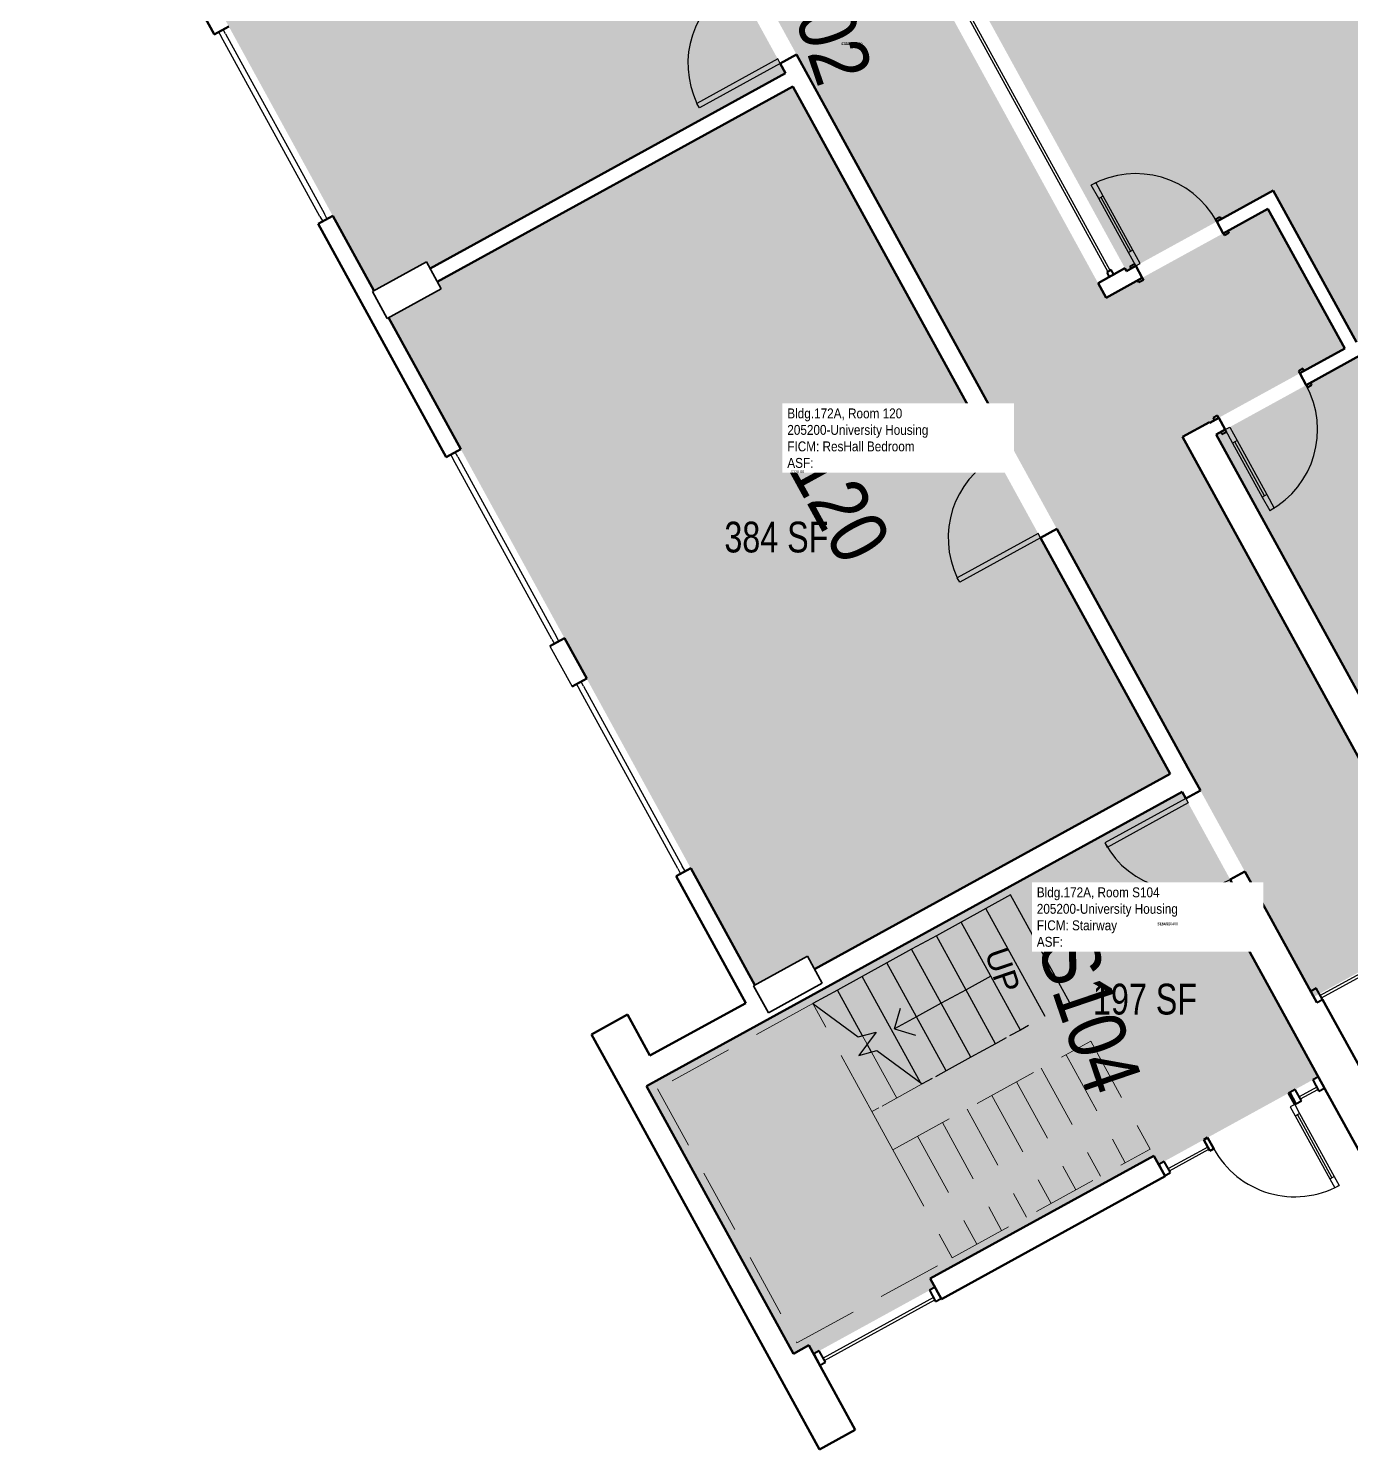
# Model space of a CAD drawing. Header units: inches. Extents: x 69231989 to 69233836, y 27661192 to 27663761.
# Drawn here: x 69232745 to 69233261, y 27661192 to 27661745 of the extents above; entities that cross this region are included whole.
import ezdxf
from ezdxf.enums import TextEntityAlignment as Align

# ---------------------------------------------------------------- set-up
doc = ezdxf.new("R2010")
doc.units = ezdxf.units.IN
doc.header["$LTSCALE"] = 100
doc.header["$MEASUREMENT"] = 0
doc.linetypes.add('DASHED2', pattern=[0.375, 0.25, -0.125])
for name, color, linetype in [('A-COLS', 5, 'CONTINUOUS'), ('A-DOOR', 2, 'CONTINUOUS'), ('A-FLOR', 3, 'CONTINUOUS'), ('A-GLAZ', 1, 'CONTINUOUS'), ('A-IDEN-RNUM', 7, 'CONTINUOUS'), ('A-IDEN-SNUM', 4, 'CONTINUOUS'), ('A-IDEN-VNUM', 4, 'CONTINUOUS'), ('A-WALL', 5, 'CONTINUOUS'), ('AREA-TEXT', 3, 'CONTINUOUS'), ('Rooms-Category-Color', 7, 'CONTINUOUS'), ('Rooms-College-Color', 7, 'CONTINUOUS'), ('Rooms-Department-Color', 7, 'CONTINUOUS'), ('Rooms-Division-Color', 7, 'CONTINUOUS'), ('Rooms-Information', 7, 'CONTINUOUS')]:
    doc.layers.add(name, color=color, linetype=linetype)
doc.styles.add('Arial', font='arial.ttf')
doc.styles.add('CP_AREA', font='arial.ttf', dxfattribs={"height": 15})
doc.styles.add('CP_ROOMSNUMBER', font='arial.ttf', dxfattribs={"height": 1})
doc.styles.add('CP_ROOMVNUMBER', font='arial.ttf', dxfattribs={"width": 0.85, "height": 0.075})

msp = doc.modelspace()

# ---------------------------------------------------------------- hatches: boundary and pattern name
at = {"layer": 'Rooms-Category-Color', "true_color": 0xadadad}
for points in [[(69232797.9, 27662309.76), (69232745.27, 27662280.86), (69232748.05, 27662275.8), (69232822.33, 27662140.47), (69232897.64, 27662003.28), (69232961.21, 27661887.46), (69233048.25, 27661728.9), (69233196.66, 27661458.53), (69233197.17, 27661457.6), (69233198.74, 27661454.75), (69233228.16, 27661401.15), (69233228.16, 27661401.15), (69233232.95, 27661392.42), (69233246.36, 27661368), (69233246.92, 27661368.31), (69233299.11, 27661396.96), (69233195.32, 27661586.04), (69233258.43, 27661620.68), (69233228.51, 27661675.19), (69233165.39, 27661640.54), (69233103.92, 27661752.52), (69233103.81, 27661752.46), (69233098.04, 27661762.98), (69233103.41, 27661765.93), (69233376.05, 27661915.58), (69233381.42, 27661918.53), (69233387.19, 27661908.01), (69233387.08, 27661907.95), (69233476.83, 27661744.44), (69233478.34, 27661741.7), (69233478.34, 27661741.7), (69233479.73, 27661739.16), (69233582.26, 27661552.38), (69233634.96, 27661581.31), (69233617.86, 27661612.47), (69233617.87, 27661612.47), (69233587.59, 27661667.64), (69233500.43, 27661826.42), (69233436.97, 27661942.02), (69233349.82, 27662100.8), (69233286.06, 27662216.95), (69233210.75, 27662354.14), (69233134.03, 27662493.92), (69233100.07, 27662475.28), (69233081.59, 27662465.14), (69233086.43, 27662456.32), (69233114.79, 27662404.66), (69233114.82, 27662404.61), (69233116.06, 27662402.3), (69233134.87, 27662368.01), (69233136.13, 27662365.71), (69233136.16, 27662365.66), (69233192.54, 27662262.95), (69233193.83, 27662260.59), (69233193.8, 27662260.57), (69233291.62, 27662082.25), (69233291.62, 27662082.25), (69233306.29, 27662055.51), (69233301.04, 27662052.63), (69233304.06, 27662047.13), (69233329.3, 27662001.15), (69233332.32, 27661995.65), (69233338.81, 27661996.21), (69233352.55, 27661971.15), (69233289.01, 27661936.27), (69233286.71, 27661935.01), (69233135.34, 27661851.92), (69233132.44, 27661850.33), (69233069.16, 27661815.59), (69233055.73, 27661840.05), (69233053.7, 27661843.85), (69233051.16, 27661848.48), (69233023.18, 27661899.46), (69233007.99, 27661927.13), (69233007.94, 27661927.11), (69232909.6, 27662106.27), (69232909.02, 27662107.32), (69232802.89, 27662300.68)], [(69233195.08, 27661447.9), (69233194.37, 27661447.51), (69233055.8, 27661371.45), (69233032.46, 27661358.64), (69232986.27, 27661333.28), (69233043.52, 27661228.98), (69233049.55, 27661232.29), (69233051.41, 27661228.89), (69233098.75, 27661254.87), (69233096.89, 27661258.27), (69233184.07, 27661306.12), (69233185.93, 27661302.73), (69233248.17, 27661336.9), (69233236.05, 27661358.97), (69233235.83, 27661359.37), (69233221.22, 27661385.99), (69233221.22, 27661385.99), (69233216.43, 27661394.72), (69233222.46, 27661398.03)]]:
    msp.add_hatch(color=253, dxfattribs=at).paths.add_polyline_path(points)
at = {"layer": 'Rooms-Category-Color', "true_color": 0x728ef3}
for points in [[(69233376.56, 27661902.17), (69233114.44, 27661758.29), (69233173.39, 27661650.91), (69233230.59, 27661682.31), (69233263.03, 27661623.21), (69233467.61, 27661735.5), (69233467.95, 27661735.69)], [(69232820.44, 27661751.65), (69232879.93, 27661643.28), (69232900.42, 27661654.53), (69232901.86, 27661651.9), (69233040.48, 27661727.99), (69232956.27, 27661881.4), (69232879.6, 27661839.31), (69232902.88, 27661796.91)], [(69233614.17, 27661476.58), (69233576.01, 27661546.1), (69233572.96, 27661544.38), (69233571.74, 27661546.61), (69233470.48, 27661731.09), (69233469.63, 27661730.62), (69233468.56, 27661730.03), (69233263.26, 27661617.34), (69233263.26, 27661617.34), (69233208.36, 27661587.21), (69233309.63, 27661402.73), (69233310.83, 27661400.54), (69233307.77, 27661398.85), (69233345.92, 27661329.33)], [(69232885.7, 27661632.76), (69233028.51, 27661372.59), (69233049, 27661383.84), (69233051.71, 27661378.9), (69233190.33, 27661454.99), (69233043.31, 27661722.84), (69232904.69, 27661646.75), (69232906.19, 27661644.01)]]:
    msp.add_hatch(color=171, dxfattribs=at).paths.add_polyline_path(points)
at = {"layer": 'Rooms-College-Color', "true_color": 0xadadad}
for points in [[(69232797.9, 27662309.76), (69232745.27, 27662280.86), (69232748.05, 27662275.8), (69232822.33, 27662140.47), (69232897.64, 27662003.28), (69232961.21, 27661887.46), (69233048.25, 27661728.9), (69233196.66, 27661458.53), (69233197.17, 27661457.6), (69233198.74, 27661454.75), (69233228.16, 27661401.15), (69233228.16, 27661401.15), (69233232.95, 27661392.42), (69233246.36, 27661368), (69233246.92, 27661368.31), (69233299.11, 27661396.96), (69233195.32, 27661586.04), (69233258.43, 27661620.68), (69233228.51, 27661675.19), (69233165.39, 27661640.54), (69233103.92, 27661752.52), (69233103.81, 27661752.46), (69233098.04, 27661762.98), (69233103.41, 27661765.93), (69233376.05, 27661915.58), (69233381.42, 27661918.53), (69233387.19, 27661908.01), (69233387.08, 27661907.95), (69233476.83, 27661744.44), (69233478.34, 27661741.7), (69233478.34, 27661741.7), (69233479.73, 27661739.16), (69233582.26, 27661552.38), (69233634.96, 27661581.31), (69233617.86, 27661612.47), (69233617.87, 27661612.47), (69233587.59, 27661667.64), (69233500.43, 27661826.42), (69233436.97, 27661942.02), (69233349.82, 27662100.8), (69233286.06, 27662216.95), (69233210.75, 27662354.14), (69233134.03, 27662493.92), (69233100.07, 27662475.28), (69233081.59, 27662465.14), (69233086.43, 27662456.32), (69233114.79, 27662404.66), (69233114.82, 27662404.61), (69233116.06, 27662402.3), (69233134.87, 27662368.01), (69233136.13, 27662365.71), (69233136.16, 27662365.66), (69233192.54, 27662262.95), (69233193.83, 27662260.59), (69233193.8, 27662260.57), (69233291.62, 27662082.25), (69233291.62, 27662082.25), (69233306.29, 27662055.51), (69233301.04, 27662052.63), (69233304.06, 27662047.13), (69233329.3, 27662001.15), (69233332.32, 27661995.65), (69233338.81, 27661996.21), (69233352.55, 27661971.15), (69233289.01, 27661936.27), (69233286.71, 27661935.01), (69233135.34, 27661851.92), (69233132.44, 27661850.33), (69233069.16, 27661815.59), (69233055.73, 27661840.05), (69233053.7, 27661843.85), (69233051.16, 27661848.48), (69233023.18, 27661899.46), (69233007.99, 27661927.13), (69233007.94, 27661927.11), (69232909.6, 27662106.27), (69232909.02, 27662107.32), (69232802.89, 27662300.68)], [(69233376.56, 27661902.17), (69233114.44, 27661758.29), (69233173.39, 27661650.91), (69233230.59, 27661682.31), (69233263.03, 27661623.21), (69233467.61, 27661735.5), (69233467.95, 27661735.69)], [(69232820.44, 27661751.65), (69232879.93, 27661643.28), (69232900.42, 27661654.53), (69232901.86, 27661651.9), (69233040.48, 27661727.99), (69232956.27, 27661881.4), (69232879.6, 27661839.31), (69232902.88, 27661796.91)], [(69233614.17, 27661476.58), (69233576.01, 27661546.1), (69233572.96, 27661544.38), (69233571.74, 27661546.61), (69233470.48, 27661731.09), (69233469.63, 27661730.62), (69233468.56, 27661730.03), (69233263.26, 27661617.34), (69233263.26, 27661617.34), (69233208.36, 27661587.21), (69233309.63, 27661402.73), (69233310.83, 27661400.54), (69233307.77, 27661398.85), (69233345.92, 27661329.33)], [(69232885.7, 27661632.76), (69233028.51, 27661372.59), (69233049, 27661383.84), (69233051.71, 27661378.9), (69233190.33, 27661454.99), (69233043.31, 27661722.84), (69232904.69, 27661646.75), (69232906.19, 27661644.01)], [(69233195.08, 27661447.9), (69233194.37, 27661447.51), (69233055.8, 27661371.45), (69233032.46, 27661358.64), (69232986.27, 27661333.28), (69233043.52, 27661228.98), (69233049.55, 27661232.29), (69233051.41, 27661228.89), (69233098.75, 27661254.87), (69233096.89, 27661258.27), (69233184.07, 27661306.12), (69233185.93, 27661302.73), (69233248.17, 27661336.9), (69233236.05, 27661358.97), (69233235.83, 27661359.37), (69233221.22, 27661385.99), (69233221.22, 27661385.99), (69233216.43, 27661394.72), (69233222.46, 27661398.03)]]:
    msp.add_hatch(color=253, dxfattribs=at).paths.add_polyline_path(points)
at = {"layer": 'Rooms-Department-Color', "true_color": 0xacacac}
for points in [[(69232797.9, 27662309.76), (69232745.27, 27662280.86), (69232748.05, 27662275.8), (69232822.33, 27662140.47), (69232897.64, 27662003.28), (69232961.21, 27661887.46), (69233048.25, 27661728.9), (69233196.66, 27661458.53), (69233197.17, 27661457.6), (69233198.74, 27661454.75), (69233228.16, 27661401.15), (69233228.16, 27661401.15), (69233232.95, 27661392.42), (69233246.36, 27661368), (69233246.92, 27661368.31), (69233299.11, 27661396.96), (69233195.32, 27661586.04), (69233258.43, 27661620.68), (69233228.51, 27661675.19), (69233165.39, 27661640.54), (69233103.92, 27661752.52), (69233103.81, 27661752.46), (69233098.04, 27661762.98), (69233103.41, 27661765.93), (69233376.05, 27661915.58), (69233381.42, 27661918.53), (69233387.19, 27661908.01), (69233387.08, 27661907.95), (69233476.83, 27661744.44), (69233478.34, 27661741.7), (69233478.34, 27661741.7), (69233479.73, 27661739.16), (69233582.26, 27661552.38), (69233634.96, 27661581.31), (69233617.86, 27661612.47), (69233617.87, 27661612.47), (69233587.59, 27661667.64), (69233500.43, 27661826.42), (69233436.97, 27661942.02), (69233349.82, 27662100.8), (69233286.06, 27662216.95), (69233210.75, 27662354.14), (69233134.03, 27662493.92), (69233100.07, 27662475.28), (69233081.59, 27662465.14), (69233086.43, 27662456.32), (69233114.79, 27662404.66), (69233114.82, 27662404.61), (69233116.06, 27662402.3), (69233134.87, 27662368.01), (69233136.13, 27662365.71), (69233136.16, 27662365.66), (69233192.54, 27662262.95), (69233193.83, 27662260.59), (69233193.8, 27662260.57), (69233291.62, 27662082.25), (69233291.62, 27662082.25), (69233306.29, 27662055.51), (69233301.04, 27662052.63), (69233304.06, 27662047.13), (69233329.3, 27662001.15), (69233332.32, 27661995.65), (69233338.81, 27661996.21), (69233352.55, 27661971.15), (69233289.01, 27661936.27), (69233286.71, 27661935.01), (69233135.34, 27661851.92), (69233132.44, 27661850.33), (69233069.16, 27661815.59), (69233055.73, 27661840.05), (69233053.7, 27661843.85), (69233051.16, 27661848.48), (69233023.18, 27661899.46), (69233007.99, 27661927.13), (69233007.94, 27661927.11), (69232909.6, 27662106.27), (69232909.02, 27662107.32), (69232802.89, 27662300.68)], [(69233195.08, 27661447.9), (69233194.37, 27661447.51), (69233055.8, 27661371.45), (69233032.46, 27661358.64), (69232986.27, 27661333.28), (69233043.52, 27661228.98), (69233049.55, 27661232.29), (69233051.41, 27661228.89), (69233098.75, 27661254.87), (69233096.89, 27661258.27), (69233184.07, 27661306.12), (69233185.93, 27661302.73), (69233248.17, 27661336.9), (69233236.05, 27661358.97), (69233235.83, 27661359.37), (69233221.22, 27661385.99), (69233221.22, 27661385.99), (69233216.43, 27661394.72), (69233222.46, 27661398.03)]]:
    msp.add_hatch(color=253, dxfattribs=at).paths.add_polyline_path(points)
at = {"layer": 'Rooms-Department-Color', "true_color": 0x604aed}
for points in [[(69233376.56, 27661902.17), (69233114.44, 27661758.29), (69233173.39, 27661650.91), (69233230.59, 27661682.31), (69233263.03, 27661623.21), (69233467.61, 27661735.5), (69233467.95, 27661735.69)], [(69232820.44, 27661751.65), (69232879.93, 27661643.28), (69232900.42, 27661654.53), (69232901.86, 27661651.9), (69233040.48, 27661727.99), (69232956.27, 27661881.4), (69232879.6, 27661839.31), (69232902.88, 27661796.91)], [(69233614.17, 27661476.58), (69233576.01, 27661546.1), (69233572.96, 27661544.38), (69233571.74, 27661546.61), (69233470.48, 27661731.09), (69233469.63, 27661730.62), (69233468.56, 27661730.03), (69233263.26, 27661617.34), (69233263.26, 27661617.34), (69233208.36, 27661587.21), (69233309.63, 27661402.73), (69233310.83, 27661400.54), (69233307.77, 27661398.85), (69233345.92, 27661329.33)], [(69232885.7, 27661632.76), (69233028.51, 27661372.59), (69233049, 27661383.84), (69233051.71, 27661378.9), (69233190.33, 27661454.99), (69233043.31, 27661722.84), (69232904.69, 27661646.75), (69232906.19, 27661644.01)]]:
    msp.add_hatch(color=173, dxfattribs=at).paths.add_polyline_path(points)
at = {"layer": 'Rooms-Division-Color', "true_color": 0xadadad}
for points in [[(69232797.9, 27662309.76), (69232745.27, 27662280.86), (69232748.05, 27662275.8), (69232822.33, 27662140.47), (69232897.64, 27662003.28), (69232961.21, 27661887.46), (69233048.25, 27661728.9), (69233196.66, 27661458.53), (69233197.17, 27661457.6), (69233198.74, 27661454.75), (69233228.16, 27661401.15), (69233228.16, 27661401.15), (69233232.95, 27661392.42), (69233246.36, 27661368), (69233246.92, 27661368.31), (69233299.11, 27661396.96), (69233195.32, 27661586.04), (69233258.43, 27661620.68), (69233228.51, 27661675.19), (69233165.39, 27661640.54), (69233103.92, 27661752.52), (69233103.81, 27661752.46), (69233098.04, 27661762.98), (69233103.41, 27661765.93), (69233376.05, 27661915.58), (69233381.42, 27661918.53), (69233387.19, 27661908.01), (69233387.08, 27661907.95), (69233476.83, 27661744.44), (69233478.34, 27661741.7), (69233478.34, 27661741.7), (69233479.73, 27661739.16), (69233582.26, 27661552.38), (69233634.96, 27661581.31), (69233617.86, 27661612.47), (69233617.87, 27661612.47), (69233587.59, 27661667.64), (69233500.43, 27661826.42), (69233436.97, 27661942.02), (69233349.82, 27662100.8), (69233286.06, 27662216.95), (69233210.75, 27662354.14), (69233134.03, 27662493.92), (69233100.07, 27662475.28), (69233081.59, 27662465.14), (69233086.43, 27662456.32), (69233114.79, 27662404.66), (69233114.82, 27662404.61), (69233116.06, 27662402.3), (69233134.87, 27662368.01), (69233136.13, 27662365.71), (69233136.16, 27662365.66), (69233192.54, 27662262.95), (69233193.83, 27662260.59), (69233193.8, 27662260.57), (69233291.62, 27662082.25), (69233291.62, 27662082.25), (69233306.29, 27662055.51), (69233301.04, 27662052.63), (69233304.06, 27662047.13), (69233329.3, 27662001.15), (69233332.32, 27661995.65), (69233338.81, 27661996.21), (69233352.55, 27661971.15), (69233289.01, 27661936.27), (69233286.71, 27661935.01), (69233135.34, 27661851.92), (69233132.44, 27661850.33), (69233069.16, 27661815.59), (69233055.73, 27661840.05), (69233053.7, 27661843.85), (69233051.16, 27661848.48), (69233023.18, 27661899.46), (69233007.99, 27661927.13), (69233007.94, 27661927.11), (69232909.6, 27662106.27), (69232909.02, 27662107.32), (69232802.89, 27662300.68)], [(69233195.08, 27661447.9), (69233194.37, 27661447.51), (69233055.8, 27661371.45), (69233032.46, 27661358.64), (69232986.27, 27661333.28), (69233043.52, 27661228.98), (69233049.55, 27661232.29), (69233051.41, 27661228.89), (69233098.75, 27661254.87), (69233096.89, 27661258.27), (69233184.07, 27661306.12), (69233185.93, 27661302.73), (69233248.17, 27661336.9), (69233236.05, 27661358.97), (69233235.83, 27661359.37), (69233221.22, 27661385.99), (69233221.22, 27661385.99), (69233216.43, 27661394.72), (69233222.46, 27661398.03)]]:
    msp.add_hatch(color=253, dxfattribs=at).paths.add_polyline_path(points)
at = {"layer": 'Rooms-Division-Color', "true_color": 0x604aed}
for points in [[(69233376.56, 27661902.17), (69233114.44, 27661758.29), (69233173.39, 27661650.91), (69233230.59, 27661682.31), (69233263.03, 27661623.21), (69233467.61, 27661735.5), (69233467.95, 27661735.69)], [(69232820.44, 27661751.65), (69232879.93, 27661643.28), (69232900.42, 27661654.53), (69232901.86, 27661651.9), (69233040.48, 27661727.99), (69232956.27, 27661881.4), (69232879.6, 27661839.31), (69232902.88, 27661796.91)], [(69233614.17, 27661476.58), (69233576.01, 27661546.1), (69233572.96, 27661544.38), (69233571.74, 27661546.61), (69233470.48, 27661731.09), (69233469.63, 27661730.62), (69233468.56, 27661730.03), (69233263.26, 27661617.34), (69233263.26, 27661617.34), (69233208.36, 27661587.21), (69233309.63, 27661402.73), (69233310.83, 27661400.54), (69233307.77, 27661398.85), (69233345.92, 27661329.33)], [(69232885.7, 27661632.76), (69233028.51, 27661372.59), (69233049, 27661383.84), (69233051.71, 27661378.9), (69233190.33, 27661454.99), (69233043.31, 27661722.84), (69232904.69, 27661646.75), (69232906.19, 27661644.01)]]:
    msp.add_hatch(color=173, dxfattribs=at).paths.add_polyline_path(points)

# ---------------------------------------------------------------- linework, layer by layer
at = {"layer": 'A-COLS', "lineweight": 35}
for p, q in [((69232879.38, 27661642.98), (69232900.42, 27661654.53)), ((69232900.42, 27661654.53), (69232906.19, 27661644.01)), ((69232885.15, 27661632.46), (69232879.38, 27661642.98)), ((69232906.19, 27661644.01), (69232885.15, 27661632.46)), ((69233027.97, 27661372.29), (69233049, 27661383.84)), ((69233049, 27661383.84), (69233054.78, 27661373.32)), ((69233033.74, 27661361.77), (69233027.97, 27661372.29)), ((69233054.78, 27661373.32), (69233033.74, 27661361.77))]:
    msp.add_line(p, q, dxfattribs=at)
at = {"layer": 'A-DOOR'}
for p, q in [((69233037.41, 27661733.57), (69233005.9, 27661716.28)), ((69233038.38, 27661731.82), (69233006.87, 27661714.53)), ((69233038.38, 27661731.82), (69233037.41, 27661733.57)), ((69233006.87, 27661714.53), (69233005.9, 27661716.28)), ((69233159.66, 27661684.45), (69233161.41, 27661685.41)), ((69233162.54, 27661679.19), (69233159.66, 27661684.45)), ((69233164.3, 27661680.15), (69233161.41, 27661685.41)), ((69233164.3, 27661680.15), (69233162.54, 27661679.19)), ((69233175.85, 27661659.11), (69233164.3, 27661680.15)), ((69233174.09, 27661658.15), (69233162.54, 27661679.19)), ((69233163.42, 27661679.67), (69233174.97, 27661658.63)), ((69233175.85, 27661659.11), (69233174.09, 27661658.15)), ((69233176.98, 27661652.89), (69233174.09, 27661658.15)), ((69233178.73, 27661653.85), (69233175.85, 27661659.11)), ((69233176.98, 27661652.89), (69233178.73, 27661653.85)), ((69233211.87, 27661589.13), (69233213.62, 27661590.1)), ((69233211.87, 27661589.13), (69233214.76, 27661583.87)), ((69233213.62, 27661590.1), (69233216.51, 27661584.84)), ((69233216.51, 27661584.84), (69233214.76, 27661583.87)), ((69233214.76, 27661583.87), (69233226.3, 27661562.83)), ((69233227.18, 27661563.32), (69233215.63, 27661584.35)), ((69233216.51, 27661584.84), (69233228.06, 27661563.8)), ((69233228.06, 27661563.8), (69233226.3, 27661562.83)), ((69233228.06, 27661563.8), (69233230.94, 27661558.54)), ((69233226.3, 27661562.83), (69233229.19, 27661557.57)), ((69233229.19, 27661557.57), (69233230.94, 27661558.54)), ((69233138.91, 27661548.67), (69233107.4, 27661531.37)), ((69233139.87, 27661546.91), (69233138.91, 27661548.67)), ((69233139.87, 27661546.91), (69233108.36, 27661529.62)), ((69233108.36, 27661529.62), (69233107.4, 27661531.37)), ((69233196.47, 27661445.36), (69233164.92, 27661428.04)), ((69233197.44, 27661443.61), (69233165.88, 27661426.29)), ((69233196.47, 27661445.36), (69233197.44, 27661443.61)), ((69233164.92, 27661428.04), (69233165.88, 27661426.29)), ((69233238.96, 27661326.14), (69233237.21, 27661325.18)), ((69233238.96, 27661326.14), (69233240.88, 27661322.63)), ((69233237.21, 27661325.18), (69233239.13, 27661321.67)), ((69233239.13, 27661321.67), (69233240.88, 27661322.63)), ((69233239.13, 27661321.67), (69233252.6, 27661297.13)), ((69233253.48, 27661297.61), (69233240.01, 27661322.15)), ((69233240.88, 27661322.63), (69233254.36, 27661298.09)), ((69233252.6, 27661297.13), (69233254.36, 27661298.09)), ((69233254.36, 27661298.09), (69233256.28, 27661294.58)), ((69233252.6, 27661297.13), (69233254.53, 27661293.62)), ((69233256.28, 27661294.58), (69233254.53, 27661293.62))]:
    msp.add_line(p, q, dxfattribs=at)
at = {"layer": 'A-DOOR', "lineweight": 40}
for p, q in [((69233208.06, 27661671.09), (69233209.81, 27661672.05)), ((69233208.54, 27661670.21), (69233208.06, 27661671.09)), ((69233209.81, 27661672.05), (69233210.29, 27661671.17)), ((69233211.55, 27661664.73), (69233211.06, 27661665.61)), ((69233213.3, 27661665.69), (69233211.55, 27661664.73)), ((69233212.82, 27661666.57), (69233213.3, 27661665.69)), ((69233174.75, 27661652.8), (69233176.5, 27661653.76)), ((69233175.23, 27661651.93), (69233174.75, 27661652.8)), ((69233176.5, 27661653.76), (69233176.98, 27661652.89)), ((69233178.23, 27661646.45), (69233177.75, 27661647.32)), ((69233179.99, 27661647.41), (69233178.23, 27661646.45)), ((69233179.51, 27661648.29), (69233179.99, 27661647.41)), ((69233242.17, 27661612.9), (69233240.42, 27661611.93)), ((69233240.42, 27661611.93), (69233240.9, 27661611.06)), ((69233242.65, 27661612.02), (69233242.17, 27661612.9)), ((69233243.43, 27661606.46), (69233243.91, 27661605.58)), ((69233243.91, 27661605.58), (69233245.66, 27661606.54)), ((69233245.66, 27661606.54), (69233245.18, 27661607.42)), ((69233208.86, 27661594.61), (69233207.11, 27661593.65)), ((69233207.11, 27661593.65), (69233207.59, 27661592.77)), ((69233209.34, 27661593.74), (69233208.86, 27661594.61)), ((69233210.12, 27661588.17), (69233210.6, 27661587.29)), ((69233210.6, 27661587.29), (69233212.35, 27661588.26)), ((69233212.35, 27661588.26), (69233211.87, 27661589.13))]:
    msp.add_line(p, q, dxfattribs=at)
at = {"layer": 'A-DOOR', "lineweight": 25}
for centre, start, end in [((69233038.38, 27661731.82), 118.7628, 205.5781), ((69233176.98, 27661652.89), 28.7634, 118.7634), ((69233211.87, 27661589.13), 298.7623, 28.7623), ((69233139.87, 27661546.91), 118.7628, 205.5781), ((69233196.47, 27661445.36), 208.7623, 298.7623), ((69233238.96, 27661326.14), 208.7628, 298.7628)]:
    msp.add_arc(centre, 36, start, end, dxfattribs=at)
at = {"layer": 'A-FLOR'}
for p, q in [((69233128.18, 27661407.75), (69233118.53, 27661402.46)), ((69233151.27, 27661365.67), (69233128.18, 27661407.75)), ((69233118.53, 27661402.46), (69233108.89, 27661397.17)), ((69233141.63, 27661360.38), (69233118.53, 27661402.46)), ((69233108.89, 27661397.17), (69233099.25, 27661391.87)), ((69233131.99, 27661355.09), (69233108.89, 27661397.17)), ((69233089.61, 27661386.58), (69233079.96, 27661381.29)), ((69233099.25, 27661391.87), (69233089.61, 27661386.58)), ((69233112.7, 27661344.5), (69233089.61, 27661386.58)), ((69233122.35, 27661349.8), (69233099.25, 27661391.87)), ((69233079.96, 27661381.29), (69233070.32, 27661375.99)), ((69233103.06, 27661339.21), (69233079.96, 27661381.29)), ((69233070.32, 27661375.99), (69233060.68, 27661370.7)), ((69233093.02, 27661334.64), (69233070.32, 27661375.99)), ((69233120.44, 27661376.13), (69233110.8, 27661370.83)), ((69233060.68, 27661370.7), (69233051.04, 27661365.41)), ((69233070.46, 27661352.87), (69233060.68, 27661370.7)), ((69233110.8, 27661370.83), (69233101.15, 27661365.54)), ((69233051.04, 27661365.41), (69233068.76, 27661352.41)), ((69233101.15, 27661365.54), (69233091.51, 27661360.25)), ((69233082.91, 27661355.53), (69233085.29, 27661363.68)), ((69233091.51, 27661360.25), (69233082.91, 27661355.53)), ((69233068.76, 27661352.41), (69233075.72, 27661354.29)), ((69233075.72, 27661354.29), (69233069.07, 27661345.22)), ((69233082.91, 27661355.53), (69233091.06, 27661353.16)), ((69233131.99, 27661355.09), (69233127.82, 27661352.8)), ((69233135.14, 27661356.82), (69233131.99, 27661355.09)), ((69233073.94, 27661346.53), (69233072.27, 27661349.58)), ((69233122.35, 27661349.8), (69233112.7, 27661344.5)), ((69233126.51, 27661352.08), (69233122.35, 27661349.8)), ((69233069.07, 27661345.22), (69233076.02, 27661347.09)), ((69233076.02, 27661347.09), (69233093.75, 27661334.1)), ((69233112.7, 27661344.5), (69233103.06, 27661339.21)), ((69233103.06, 27661339.21), (69233098.9, 27661336.92)), ((69233097.58, 27661336.2), (69233093.75, 27661334.1))]:
    msp.add_line(p, q, dxfattribs=at)
at = {"layer": 'A-FLOR', "linetype": 'DASHED2', "lineweight": 5}
for p, q in [((69233051.04, 27661365.41), (69232990.55, 27661332.21)), ((69233074.13, 27661323.33), (69233051.04, 27661365.41)), ((69233072.27, 27661349.58), (69233070.46, 27661352.87)), ((69233082.3, 27661308.44), (69233159.45, 27661350.79)), ((69233159.45, 27661350.79), (69233182.54, 27661308.71)), ((69233083.77, 27661328.62), (69233073.94, 27661346.53)), ((69233149.8, 27661345.49), (69233172.9, 27661303.42)), ((69233140.16, 27661340.2), (69233163.26, 27661298.12)), ((69232990.55, 27661332.21), (69233044.91, 27661233.16)), ((69233093.75, 27661334.1), (69233078.08, 27661325.5)), ((69233093.42, 27661333.92), (69233093.02, 27661334.64)), ((69233130.52, 27661334.91), (69233153.61, 27661292.83)), ((69233120.87, 27661329.62), (69233143.97, 27661287.54)), ((69233076.76, 27661324.77), (69233074.13, 27661323.33)), ((69233082.3, 27661308.44), (69233074.13, 27661323.33)), ((69233111.23, 27661324.32), (69233134.33, 27661282.24)), ((69233101.59, 27661319.03), (69233124.69, 27661276.95)), ((69233091.95, 27661313.74), (69233115.04, 27661271.66)), ((69233082.3, 27661308.44), (69233105.4, 27661266.37)), ((69233105.4, 27661266.37), (69233182.54, 27661308.71)), ((69233044.91, 27661233.16), (69233105.4, 27661266.37))]:
    msp.add_line(p, q, dxfattribs=at)
at = {"layer": 'A-GLAZ'}
for p, q in [((69233109.72, 27661753.42), (69233128.2, 27661719.75)), ((69233129.07, 27661720.23), (69233110.59, 27661753.9)), ((69232819.44, 27661744.12), (69232820.41, 27661742.37)), ((69232830.03, 27661724.83), (69232820.41, 27661742.37)), ((69232822.16, 27661743.33), (69232821.2, 27661745.08)), ((69232822.16, 27661743.33), (69232831.78, 27661725.8)), ((69232849.28, 27661689.77), (69232830.03, 27661724.83)), ((69232831.78, 27661725.8), (69232851.03, 27661690.73)), ((69233128.2, 27661719.75), (69233147.64, 27661684.32)), ((69233148.52, 27661684.8), (69233129.07, 27661720.23)), ((69232858.9, 27661672.24), (69232849.28, 27661689.77)), ((69232851.03, 27661690.73), (69232860.65, 27661673.2)), ((69233147.64, 27661684.32), (69233166.13, 27661650.65)), ((69233167, 27661651.13), (69233148.52, 27661684.8)), ((69232858.9, 27661672.24), (69232859.86, 27661670.48)), ((69232861.62, 27661671.44), (69232860.65, 27661673.2)), ((69233166.13, 27661650.65), (69233167, 27661651.13)), ((69232912.62, 27661578.53), (69232911.66, 27661580.28)), ((69232909.9, 27661579.32), (69232910.86, 27661577.57)), ((69232920.49, 27661560.03), (69232910.86, 27661577.57)), ((69232912.62, 27661578.53), (69232922.24, 27661561)), ((69232939.74, 27661524.97), (69232920.49, 27661560.03)), ((69232922.24, 27661561), (69232941.49, 27661525.93)), ((69232949.36, 27661507.44), (69232939.74, 27661524.97)), ((69232941.49, 27661525.93), (69232951.11, 27661508.4)), ((69232952.08, 27661506.65), (69232951.11, 27661508.4)), ((69232949.36, 27661507.44), (69232950.32, 27661505.68)), ((69232958.98, 27661489.91), (69232959.95, 27661488.15)), ((69232969.57, 27661470.62), (69232959.95, 27661488.15)), ((69232961.7, 27661489.11), (69232960.74, 27661490.87)), ((69232961.7, 27661489.11), (69232971.32, 27661471.58)), ((69232988.82, 27661435.55), (69232969.57, 27661470.62)), ((69232971.32, 27661471.58), (69232990.57, 27661436.52)), ((69232990.57, 27661436.52), (69233000.19, 27661418.99)), ((69232998.44, 27661418.02), (69232988.82, 27661435.55)), ((69232998.44, 27661418.02), (69232999.4, 27661416.27)), ((69233001.16, 27661417.23), (69233000.19, 27661418.99)), ((69233297.28, 27661395.09), (69233248.91, 27661368.54)), ((69233249.39, 27661367.67), (69233297.76, 27661394.22)), ((69233248.91, 27661368.54), (69233249.39, 27661367.67)), ((69233247.54, 27661332.85), (69233240.75, 27661329.12)), ((69233241.23, 27661328.24), (69233248.02, 27661331.97)), ((69233248.02, 27661331.97), (69233247.54, 27661332.85)), ((69233240.75, 27661329.12), (69233241.23, 27661328.24)), ((69233205.03, 27661309.51), (69233189.68, 27661301.09)), ((69233205.51, 27661308.63), (69233205.03, 27661309.51)), ((69233190.17, 27661300.21), (69233205.51, 27661308.63)), ((69233189.68, 27661301.09), (69233190.17, 27661300.21)), ((69233098.12, 27661250.82), (69233055.17, 27661227.24)), ((69233055.65, 27661226.37), (69233098.6, 27661249.94)), ((69233098.6, 27661249.94), (69233098.12, 27661250.82)), ((69233055.17, 27661227.24), (69233055.65, 27661226.37))]:
    msp.add_line(p, q, dxfattribs=at)
at = {"layer": 'A-GLAZ', "lineweight": 40, "extrusion": (0, 0, -1)}
for p, q in [((69233167.44, 27661651.37), (69233165.69, 27661650.41)), ((69233165.69, 27661650.41), (69233166.65, 27661648.66)), ((69233166.65, 27661648.66), (69233168.4, 27661649.62)), ((69233168.4, 27661649.62), (69233167.44, 27661651.37)), ((69233247.34, 27661371.39), (69233245.15, 27661370.19)), ((69233245.15, 27661370.19), (69233247.56, 27661365.81)), ((69233249.75, 27661367.01), (69233247.34, 27661371.39)), ((69233247.56, 27661365.81), (69233249.75, 27661367.01)), ((69233248.17, 27661336.9), (69233245.98, 27661335.7)), ((69233239.18, 27661331.97), (69233236.99, 27661330.76)), ((69233241.59, 27661327.58), (69233239.18, 27661331.97)), ((69233245.98, 27661335.7), (69233248.38, 27661331.31)), ((69233248.38, 27661331.31), (69233250.58, 27661332.52)), ((69233250.58, 27661332.52), (69233250.09, 27661333.39)), ((69233236.99, 27661330.76), (69233239.4, 27661326.38)), ((69233239.4, 27661326.38), (69233241.59, 27661327.58)), ((69233098.75, 27661254.87), (69233096.56, 27661253.67)), ((69233096.56, 27661253.67), (69233098.96, 27661249.29)), ((69233101.16, 27661250.49), (69233098.75, 27661254.87)), ((69233098.96, 27661249.29), (69233101.16, 27661250.49))]:
    msp.add_line(p, q, dxfattribs=at)
at = {"layer": 'A-GLAZ', "lineweight": 40}
for p, q in [((69233188.12, 27661303.94), (69233185.93, 27661302.73)), ((69233190.53, 27661299.55), (69233188.12, 27661303.94)), ((69233185.93, 27661302.73), (69233188.34, 27661298.35)), ((69233188.34, 27661298.35), (69233190.53, 27661299.55)), ((69233053.6, 27661230.09), (69233051.41, 27661228.89)), ((69233051.41, 27661228.89), (69233053.82, 27661224.51)), ((69233056.01, 27661225.71), (69233053.6, 27661230.09)), ((69233053.82, 27661224.51), (69233056.01, 27661225.71))]:
    msp.add_line(p, q, dxfattribs=at)
at = {"layer": 'A-WALL', "lineweight": 50}
for p, q in [((69232809.02, 27661758.95), (69232817.63, 27661743.27)), ((69232817.63, 27661743.27), (69232817.69, 27661743.16)), ((69232817.69, 27661743.16), (69232823.39, 27661746.28)), ((69233044.73, 27661735.31), (69233038.38, 27661731.82)), ((69233038.38, 27661731.82), (69233040.48, 27661727.99)), ((69233128.91, 27661581.96), (69233044.73, 27661735.31)), ((69233040.48, 27661727.99), (69232901.86, 27661651.9)), ((69232904.69, 27661646.75), (69233043.31, 27661722.84)), ((69233043.31, 27661722.84), (69233122.55, 27661578.47)), ((69233230.59, 27661682.31), (69233208.54, 27661670.21)), ((69233263.03, 27661623.21), (69233230.59, 27661682.31)), ((69233211.06, 27661665.61), (69233228.51, 27661675.19)), ((69233228.51, 27661675.19), (69233258.43, 27661620.68)), ((69232863.93, 27661672.43), (69232858.23, 27661669.3)), ((69232858.23, 27661669.3), (69232908.15, 27661578.36)), ((69232879.93, 27661643.28), (69232863.93, 27661672.43)), ((69233208.54, 27661670.21), (69233211.06, 27661665.61)), ((69233176.98, 27661652.89), (69233173.39, 27661650.91)), ((69233179.51, 27661648.29), (69233176.98, 27661652.89)), ((69233172.78, 27661652.02), (69233162.26, 27661646.25)), ((69233165.39, 27661640.54), (69233179.51, 27661648.29)), ((69233173.39, 27661650.91), (69233172.78, 27661652.02)), ((69233162.26, 27661646.25), (69233165.39, 27661640.54)), ((69232913.85, 27661581.49), (69232885.7, 27661632.76)), ((69233258.43, 27661620.68), (69233240.9, 27661611.06)), ((69233243.43, 27661606.46), (69233265.56, 27661618.6)), ((69233240.9, 27661611.06), (69233243.43, 27661606.46)), ((69233205.71, 27661592.05), (69233195.19, 27661586.27)), ((69233205.84, 27661591.81), (69233205.71, 27661592.05)), ((69233209.34, 27661593.74), (69233205.84, 27661591.81)), ((69233211.87, 27661589.13), (69233209.34, 27661593.74)), ((69233195.19, 27661586.27), (69233300.31, 27661394.76)), ((69233208.36, 27661587.21), (69233211.87, 27661589.13)), ((69233310.83, 27661400.54), (69233208.36, 27661587.21)), ((69232908.15, 27661578.36), (69232913.85, 27661581.49)), ((69233122.55, 27661578.47), (69233128.91, 27661581.96)), ((69233146.23, 27661550.4), (69233139.87, 27661546.91)), ((69233197.17, 27661457.6), (69233146.23, 27661550.4)), ((69233139.87, 27661546.91), (69233190.33, 27661454.99)), ((69232954.27, 27661507.85), (69232948.57, 27661504.72)), ((69232962.93, 27661492.07), (69232954.27, 27661507.85)), ((69232957.23, 27661488.94), (69232962.93, 27661492.07)), ((69232957.2, 27661489), (69232957.23, 27661488.94)), ((69233202.17, 27661448.49), (69233196.69, 27661458.48)), ((69233190.33, 27661454.99), (69233051.71, 27661378.9)), ((69232992.3, 27661336.59), (69233195.08, 27661447.9)), ((69233195.08, 27661447.9), (69233196.47, 27661445.36)), ((69233196.47, 27661445.36), (69233202.17, 27661448.49)), ((69233003.47, 27661418.22), (69232997.77, 27661415.09)), ((69232997.77, 27661415.09), (69233024.92, 27661365.62)), ((69233028.51, 27661372.59), (69233003.47, 27661418.22)), ((69233219.49, 27661416.93), (69233213.8, 27661413.81)), ((69233228.16, 27661401.15), (69233219.49, 27661416.93)), ((69233213.8, 27661413.81), (69233222.46, 27661398.03)), ((69233222.46, 27661398.03), (69233216.43, 27661394.72)), ((69233247.56, 27661365.81), (69233228.16, 27661401.15)), ((69233216.43, 27661394.72), (69233250.57, 27661332.52)), ((69233024.92, 27661365.62), (69232987.6, 27661345.13)), ((69233278.44, 27661315), (69233249.75, 27661367.01)), ((69232978.82, 27661361.13), (69232964.8, 27661353.43)), ((69232987.6, 27661345.13), (69232978.82, 27661361.13)), ((69232964.8, 27661353.43), (69232978.27, 27661328.89)), ((69232986.27, 27661333.28), (69232992.3, 27661336.59)), ((69233043.52, 27661228.98), (69232986.27, 27661333.28)), ((69233250.09, 27661333.39), (69233264.41, 27661307.3)), ((69232978.27, 27661328.89), (69233053.63, 27661191.6)), ((69233236.99, 27661330.76), (69233236.55, 27661330.52)), ((69233236.55, 27661330.52), (69233238.96, 27661326.14)), ((69233239.4, 27661326.38), (69233236.99, 27661330.76)), ((69233238.96, 27661326.14), (69233239.4, 27661326.38)), ((69233205, 27661313.2), (69233203.46, 27661312.36)), ((69233203.46, 27661312.36), (69233205.87, 27661307.98)), ((69233207.4, 27661308.82), (69233205, 27661313.2)), ((69233184.07, 27661306.12), (69233096.89, 27661258.27)), ((69233188.46, 27661298.13), (69233184.07, 27661306.12)), ((69233205.87, 27661307.98), (69233207.4, 27661308.82)), ((69233101.28, 27661250.27), (69233188.46, 27661298.13)), ((69233096.89, 27661258.27), (69233101.28, 27661250.27)), ((69233049.55, 27661232.29), (69233043.52, 27661228.98)), ((69233067.65, 27661199.3), (69233049.55, 27661232.29)), ((69233053.63, 27661191.6), (69233067.65, 27661199.3))]:
    msp.add_line(p, q, dxfattribs=at)
at = {"layer": 'A-WALL'}
for p, q in [((69232948.57, 27661504.72), (69232957.2, 27661489)), ((69232954.14, 27661508.08), (69232954.27, 27661507.85))]:
    msp.add_line(p, q, dxfattribs=at)

# ---------------------------------------------------------------- texts
at = {"layer": 'A-FLOR', "style": 'Arial'}
msp.add_text('UP', height=9, rotation=288.7628, dxfattribs=at).set_placement((69233118.03, 27661385.23))
at = {"layer": 'A-IDEN-RNUM', "style": 'CP_ROOMSNUMBER'}
for s, p in [('C102-00', (69233062.24, 27661739.02)), ('0120-00', (69233042.57, 27661572.22)), ('S104-00', (69233185.39, 27661395.98))]:
    msp.add_text(s, height=1, dxfattribs=at).set_placement(p)
at = {"layer": 'A-IDEN-SNUM', "style": 'CP_ROOMSNUMBER'}
for s, p in [('172AC10200', (69233062.24, 27661739.02)), ('172A012000', (69233041.13, 27661574.17)), ('172AS10400', (69233185.39, 27661395.98))]:
    msp.add_text(s, height=1, dxfattribs=at).set_placement(p)
at = {"layer": 'A-IDEN-VNUM', "style": 'CP_ROOMVNUMBER', "width": 0.85}
for s, rotation, p in [('C102', 288.7628, (69233032.92, 27661782.32)), ('120', 298.7628, (69233041.13, 27661574.17)), ('S104', 288.7628, (69233138.4, 27661387.51))]:
    msp.add_text(s, height=22.5, rotation=rotation, dxfattribs=at).set_placement(p)
at = {"layer": 'AREA-TEXT', "style": 'CP_AREA', "width": 0.75}
for s, p in [('384 SF', (69233036.87, 27661547.25)), ('197 SF', (69233180.59, 27661367.16))]:
    msp.add_text(s, height=12, dxfattribs=at).set_placement(p, align=Align.MIDDLE_CENTER)

# ---------------------------------------------------------------- next in the draw order: texts
at = {"layer": 'Rooms-Information', "char_height": 3.8571, "width": 86.4, "attachment_point": 7, "style": 'CP_ROOMVNUMBER', "bg_fill": 3, "box_fill_scale": 1.5, "bg_fill_color": 256, "bg_fill_true_color": 13158600, "bg_fill_transparency": 0}
for s, insert in [('Bldg.172A, Room 120^M^J205200-University Housing^M^JFICM: ResHall Bedroom^M^JASF: ', (69233041.13, 27661574.17)), ('Bldg.172A, Room S104^M^J205200-University Housing^M^JFICM: Stairway^M^JASF: ', (69233138.4, 27661387.51))]:
    msp.add_mtext(s, dxfattribs=dict(at, insert=insert))

doc.saveas('drawing.dxf')
